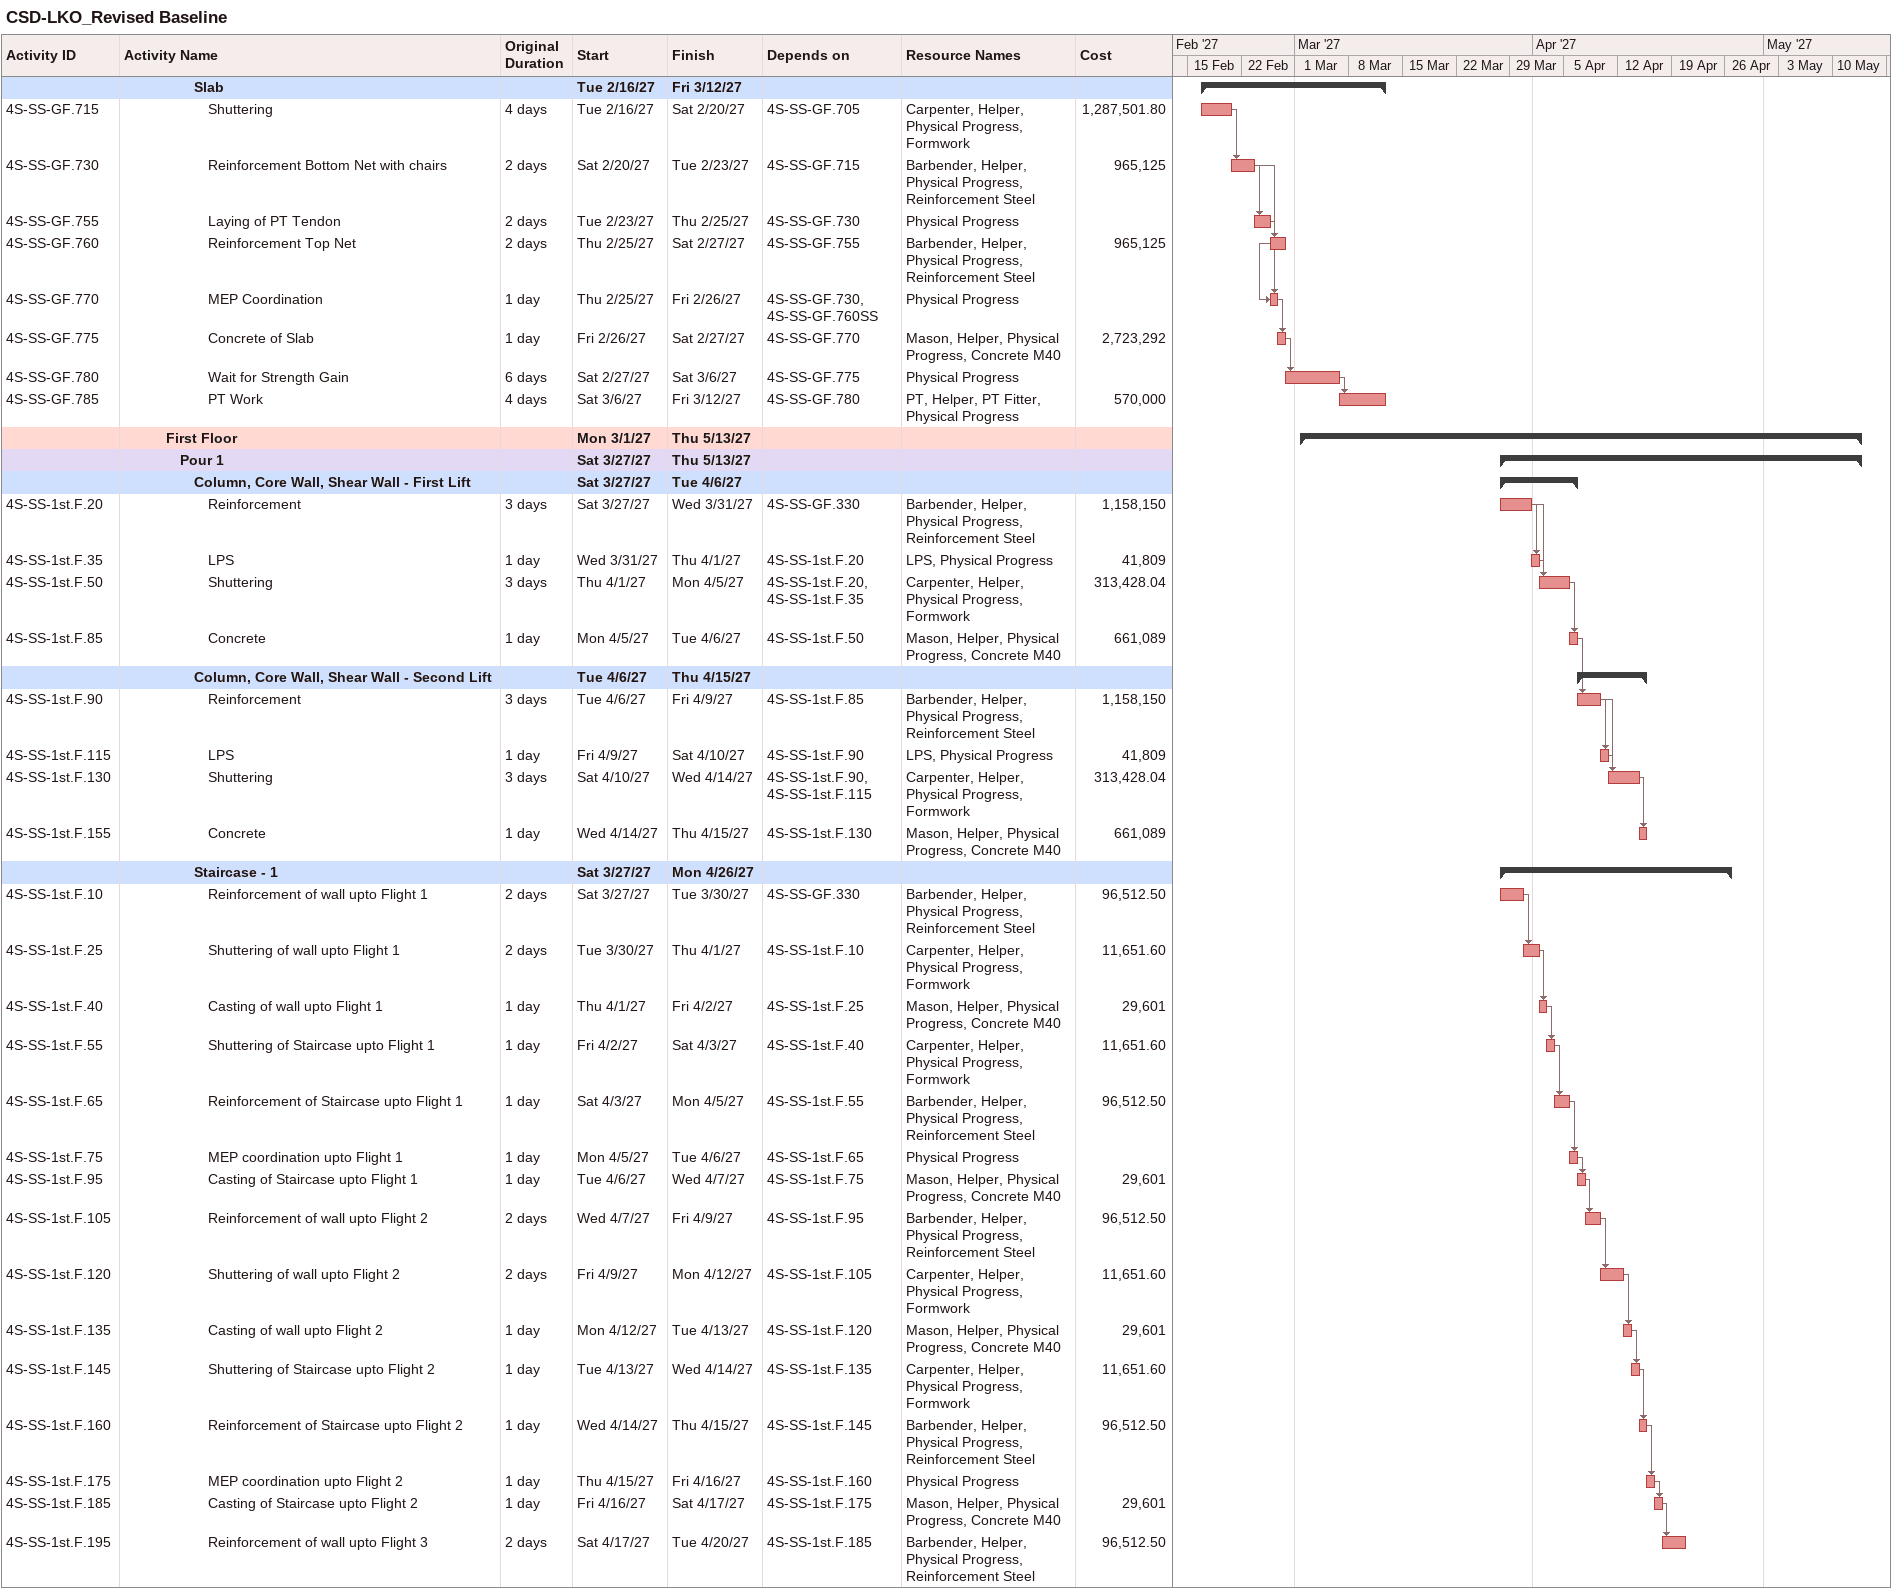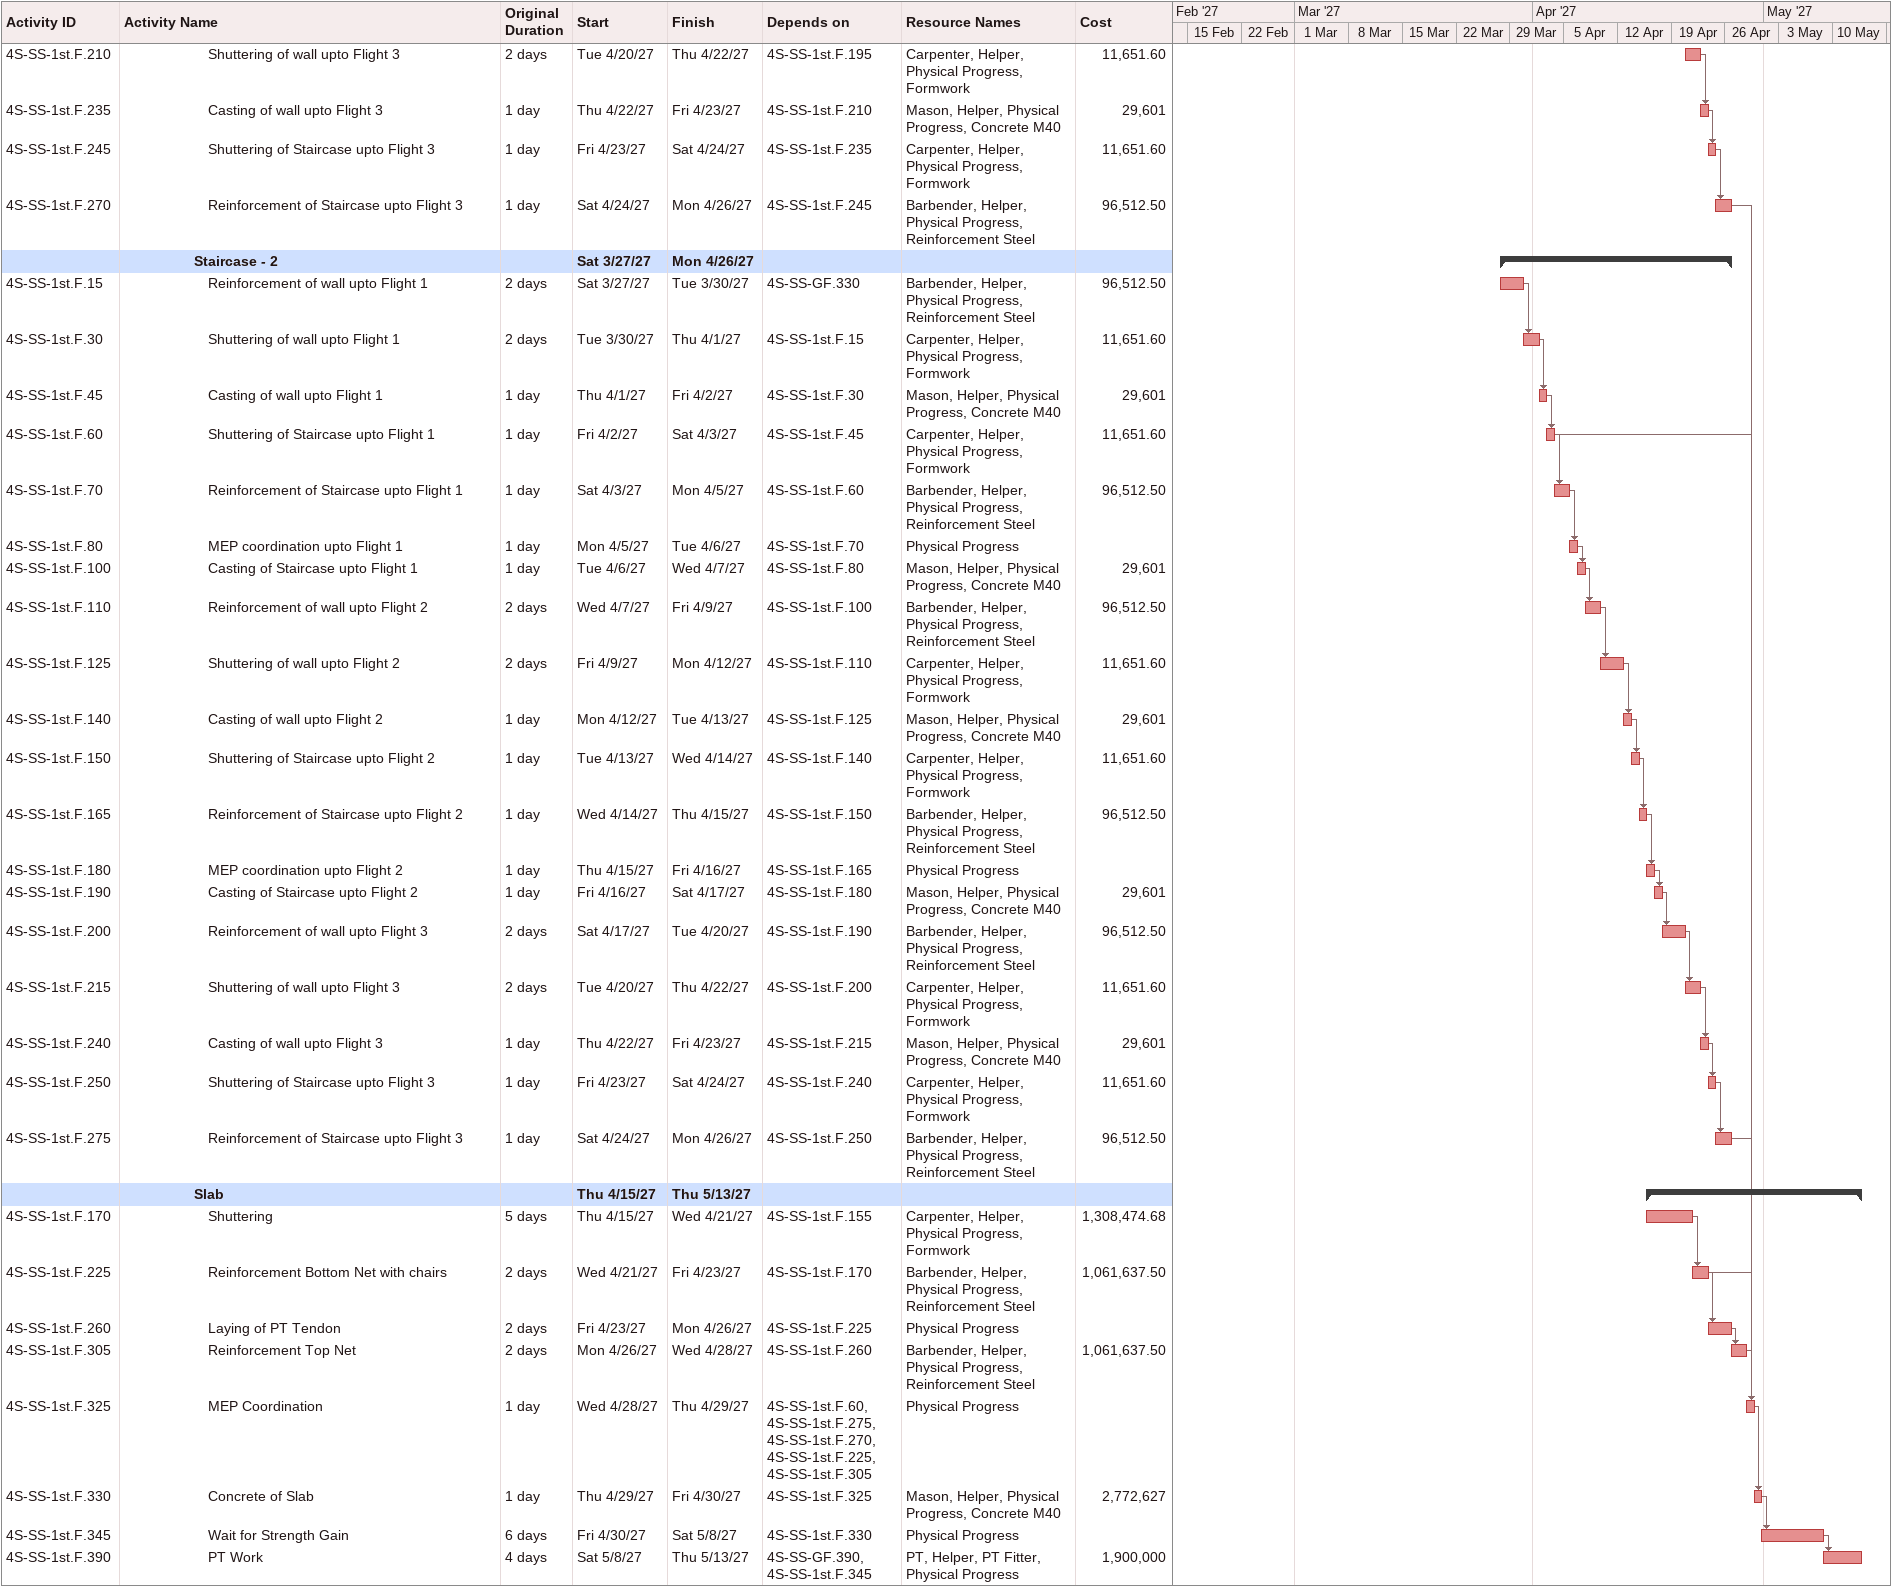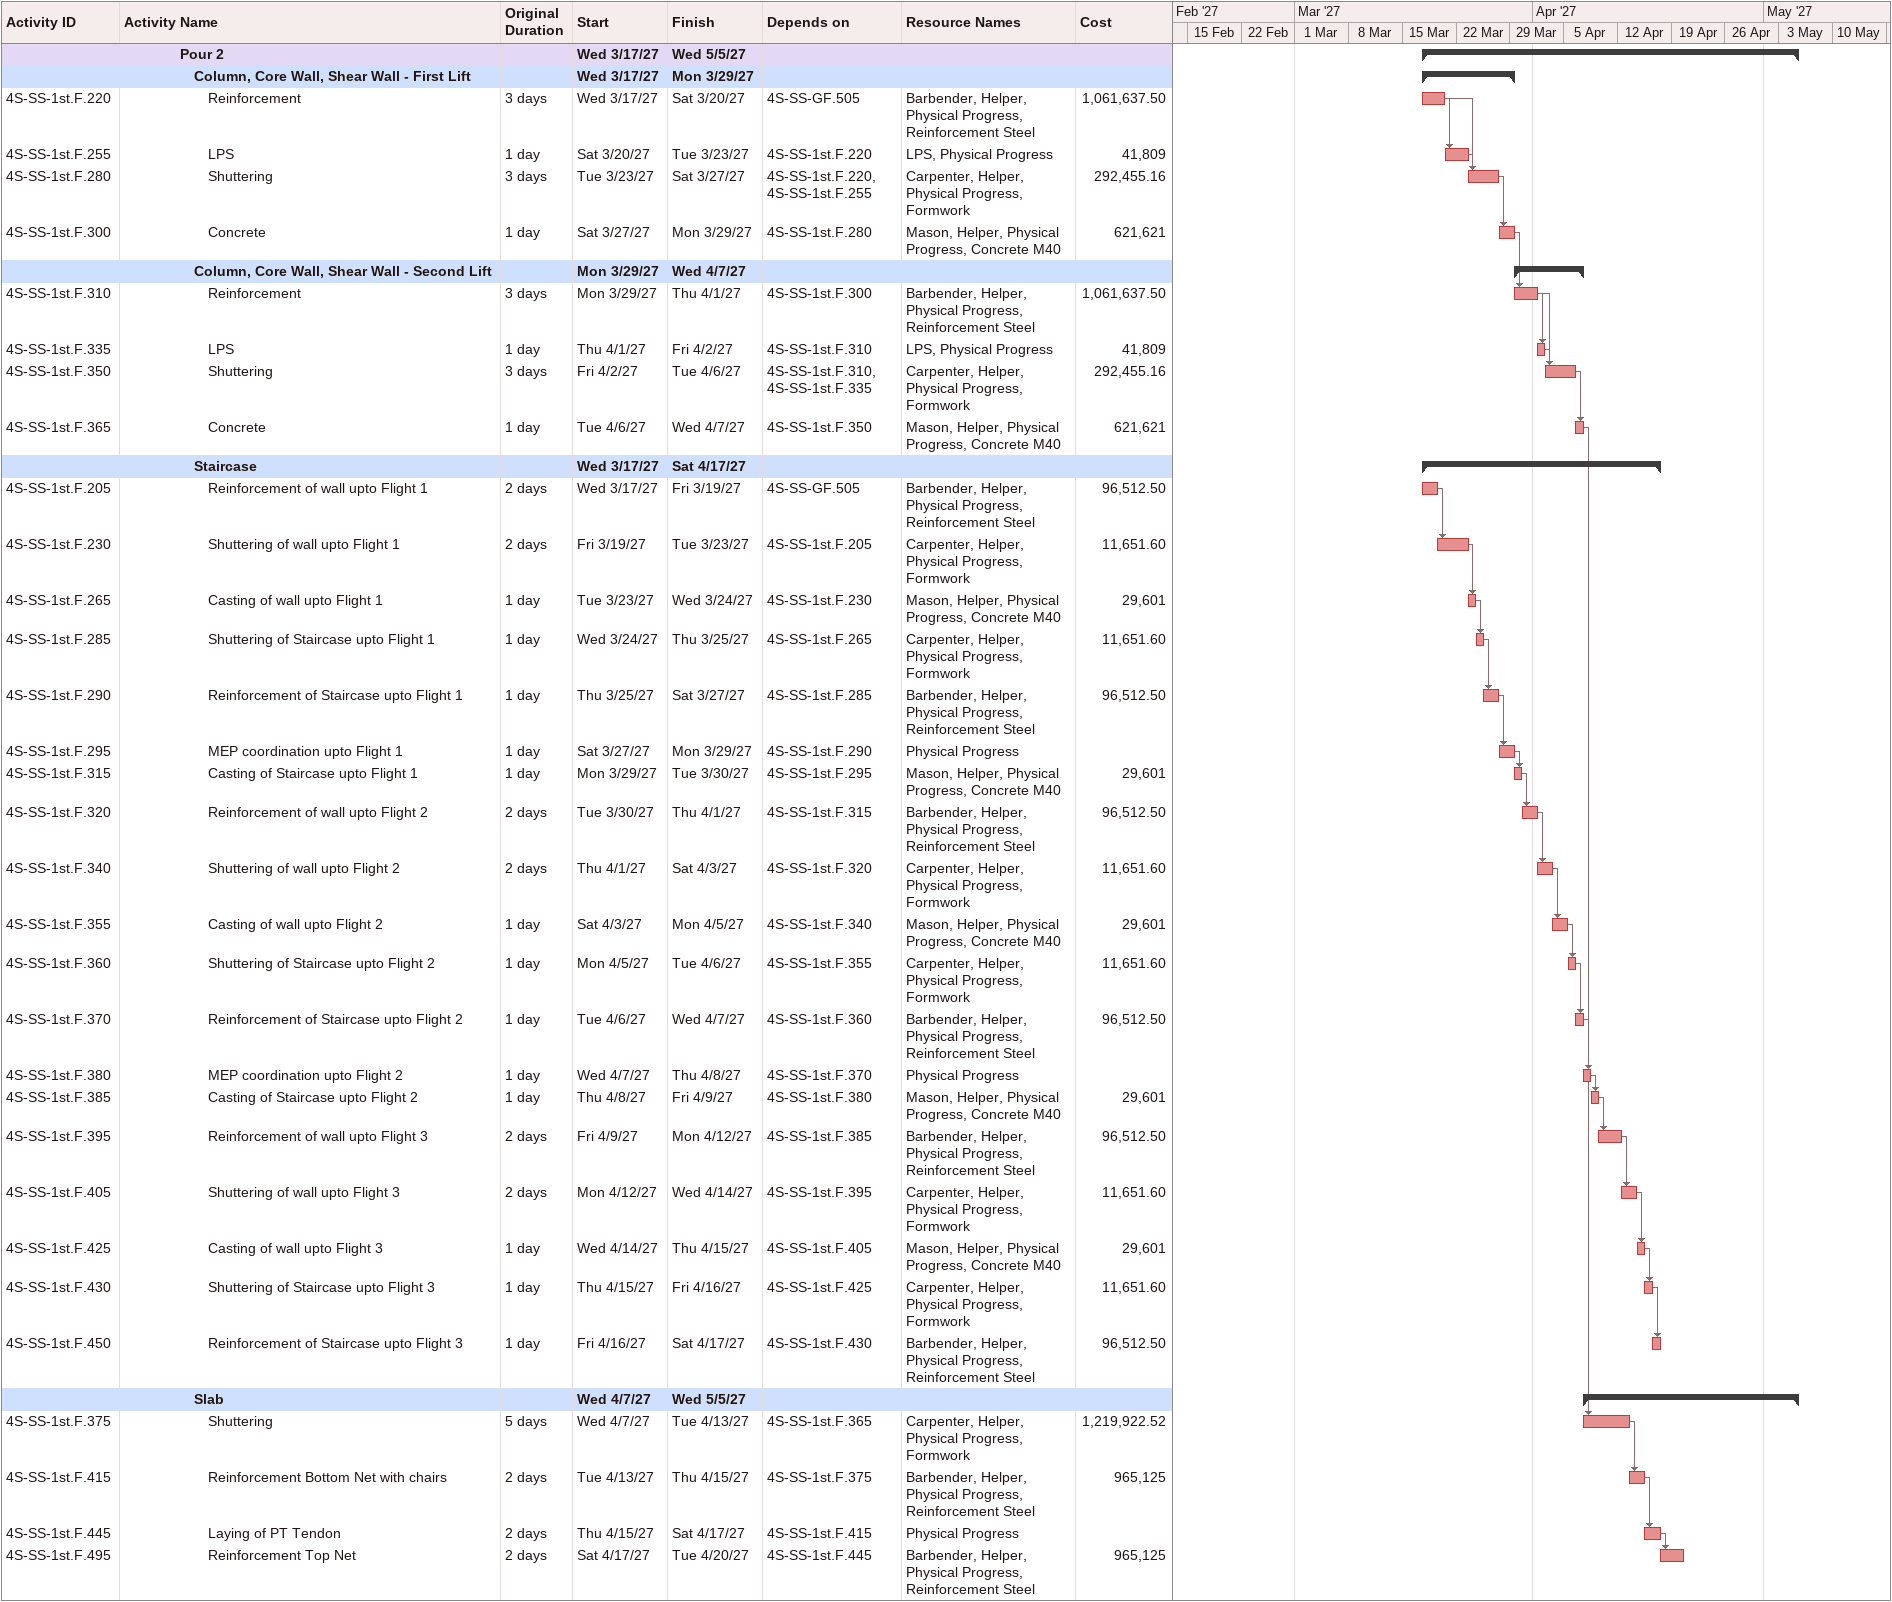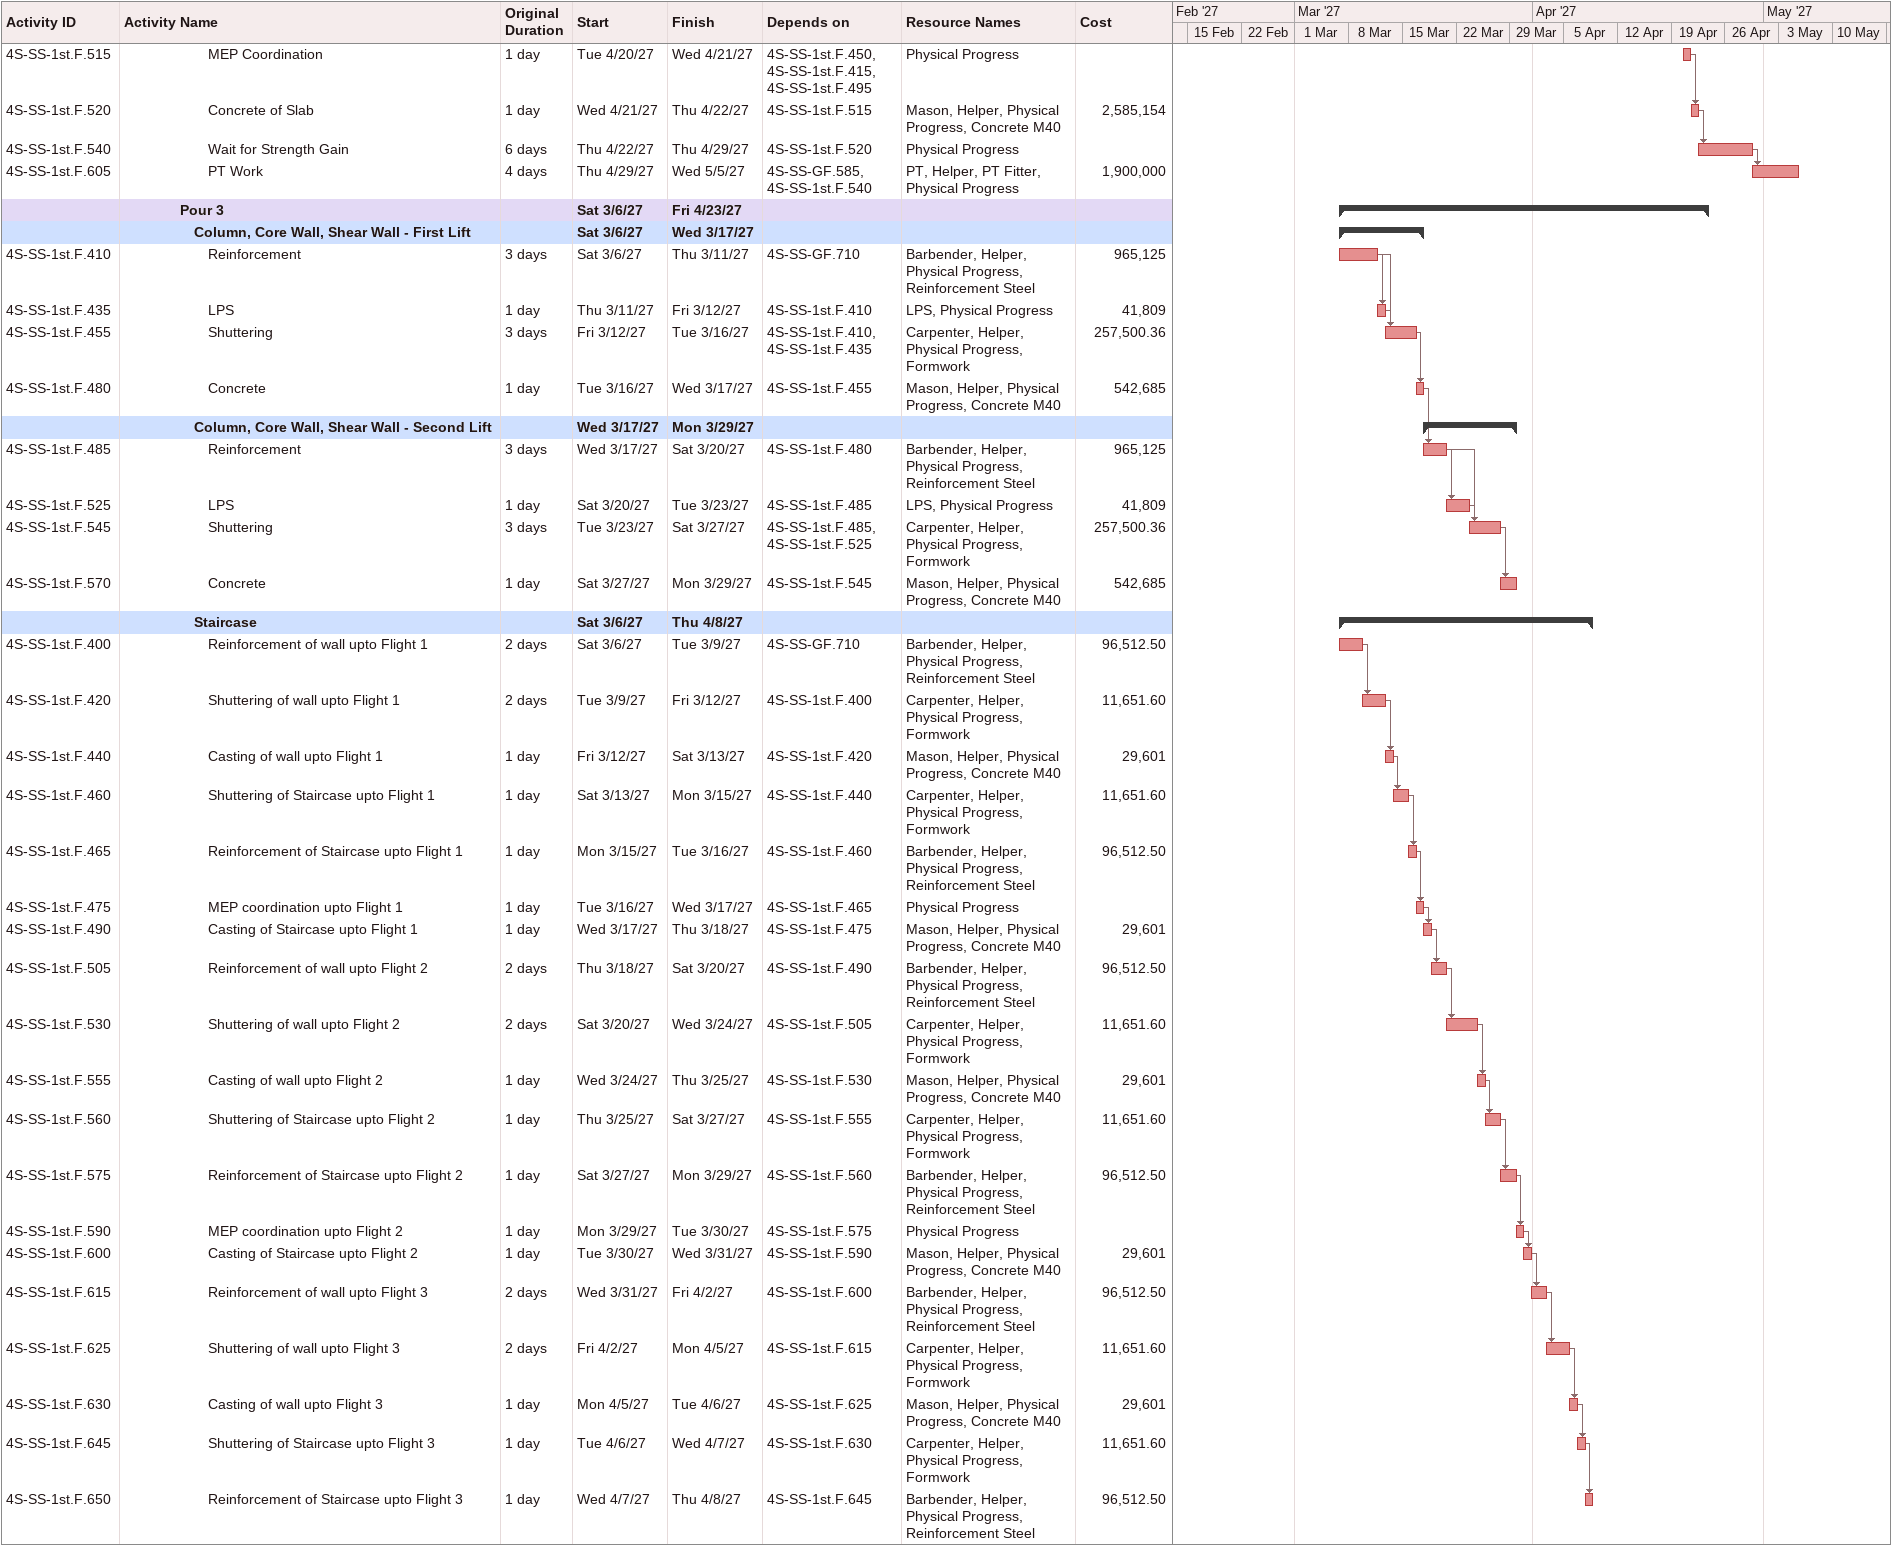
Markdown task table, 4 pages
CSD-LKO_Revised Baseline

| ID | Level | Task | Original duration | Start | Finish | Predecessors | Resources | Cost |
|---|---|---|---|---|---|---|---|---|
|  | 6 | **Slab** |  | 2027-02-16 | 2027-03-12 |  |  |  |
| 4S-SS-GF.715 | 7 | Shuttering | 4d | 2027-02-16 | 2027-02-20 | 4S-SS-GF.705 | Carpenter, Helper, Physical Progress, Formwork | 1287501.80 |
| 4S-SS-GF.730 | 7 | Reinforcement Bottom Net with chairs | 2d | 2027-02-20 | 2027-02-23 | 4S-SS-GF.715 | Barbender, Helper, Physical Progress, Reinforcement Steel | 965125 |
| 4S-SS-GF.755 | 7 | Laying of PT Tendon | 2d | 2027-02-23 | 2027-02-25 | 4S-SS-GF.730 | Physical Progress |  |
| 4S-SS-GF.760 | 7 | Reinforcement Top Net | 2d | 2027-02-25 | 2027-02-27 | 4S-SS-GF.755 | Barbender, Helper, Physical Progress, Reinforcement Steel | 965125 |
| 4S-SS-GF.770 | 7 | MEP Coordination | 1d | 2027-02-25 | 2027-02-26 | 4S-SS-GF.730, 4S-SS-GF.760SS | Physical Progress |  |
| 4S-SS-GF.775 | 7 | Concrete of Slab | 1d | 2027-02-26 | 2027-02-27 | 4S-SS-GF.770 | Mason, Helper, Physical Progress, Concrete M40 | 2723292 |
| 4S-SS-GF.780 | 7 | Wait for Strength Gain | 6d | 2027-02-27 | 2027-03-06 | 4S-SS-GF.775 | Physical Progress |  |
| 4S-SS-GF.785 | 7 | PT Work | 4d | 2027-03-06 | 2027-03-12 | 4S-SS-GF.780 | PT, Helper, PT Fitter, Physical Progress | 570000 |
|  | 4 | **First Floor** |  | 2027-03-01 | 2027-05-13 |  |  |  |
|  | 5 | **Pour 1** |  | 2027-03-27 | 2027-05-13 |  |  |  |
|  | 6 | **Column, Core Wall, Shear Wall - First Lift** |  | 2027-03-27 | 2027-04-06 |  |  |  |
| 4S-SS-1st.F.20 | 7 | Reinforcement | 3d | 2027-03-27 | 2027-03-31 | 4S-SS-GF.330 | Barbender, Helper, Physical Progress, Reinforcement Steel | 1158150 |
| 4S-SS-1st.F.35 | 7 | LPS | 1d | 2027-03-31 | 2027-04-01 | 4S-SS-1st.F.20 | LPS, Physical Progress | 41809 |
| 4S-SS-1st.F.50 | 7 | Shuttering | 3d | 2027-04-01 | 2027-04-05 | 4S-SS-1st.F.20, 4S-SS-1st.F.35 | Carpenter, Helper, Physical Progress, Formwork | 313428.04 |
| 4S-SS-1st.F.85 | 7 | Concrete | 1d | 2027-04-05 | 2027-04-06 | 4S-SS-1st.F.50 | Mason, Helper, Physical Progress, Concrete M40 | 661089 |
|  | 6 | **Column, Core Wall, Shear Wall - Second Lift** |  | 2027-04-06 | 2027-04-15 |  |  |  |
| 4S-SS-1st.F.90 | 7 | Reinforcement | 3d | 2027-04-06 | 2027-04-09 | 4S-SS-1st.F.85 | Barbender, Helper, Physical Progress, Reinforcement Steel | 1158150 |
| 4S-SS-1st.F.115 | 7 | LPS | 1d | 2027-04-09 | 2027-04-10 | 4S-SS-1st.F.90 | LPS, Physical Progress | 41809 |
| 4S-SS-1st.F.130 | 7 | Shuttering | 3d | 2027-04-10 | 2027-04-14 | 4S-SS-1st.F.90, 4S-SS-1st.F.115 | Carpenter, Helper, Physical Progress, Formwork | 313428.04 |
| 4S-SS-1st.F.155 | 7 | Concrete | 1d | 2027-04-14 | 2027-04-15 | 4S-SS-1st.F.130 | Mason, Helper, Physical Progress, Concrete M40 | 661089 |
|  | 6 | **Staircase - 1** |  | 2027-03-27 | 2027-04-26 |  |  |  |
| 4S-SS-1st.F.10 | 7 | Reinforcement of wall upto Flight 1 | 2d | 2027-03-27 | 2027-03-30 | 4S-SS-GF.330 | Barbender, Helper, Physical Progress, Reinforcement Steel | 96512.50 |
| 4S-SS-1st.F.25 | 7 | Shuttering of wall upto Flight 1 | 2d | 2027-03-30 | 2027-04-01 | 4S-SS-1st.F.10 | Carpenter, Helper, Physical Progress, Formwork | 11651.60 |
| 4S-SS-1st.F.40 | 7 | Casting of wall upto Flight 1 | 1d | 2027-04-01 | 2027-04-02 | 4S-SS-1st.F.25 | Mason, Helper, Physical Progress, Concrete M40 | 29601 |
| 4S-SS-1st.F.55 | 7 | Shuttering of Staircase upto Flight 1 | 1d | 2027-04-02 | 2027-04-03 | 4S-SS-1st.F.40 | Carpenter, Helper, Physical Progress, Formwork | 11651.60 |
| 4S-SS-1st.F.65 | 7 | Reinforcement of Staircase upto Flight 1 | 1d | 2027-04-03 | 2027-04-05 | 4S-SS-1st.F.55 | Barbender, Helper, Physical Progress, Reinforcement Steel | 96512.50 |
| 4S-SS-1st.F.75 | 7 | MEP coordination upto Flight 1 | 1d | 2027-04-05 | 2027-04-06 | 4S-SS-1st.F.65 | Physical Progress |  |
| 4S-SS-1st.F.95 | 7 | Casting of Staircase upto Flight 1 | 1d | 2027-04-06 | 2027-04-07 | 4S-SS-1st.F.75 | Mason, Helper, Physical Progress, Concrete M40 | 29601 |
| 4S-SS-1st.F.105 | 7 | Reinforcement of wall upto Flight 2 | 2d | 2027-04-07 | 2027-04-09 | 4S-SS-1st.F.95 | Barbender, Helper, Physical Progress, Reinforcement Steel | 96512.50 |
| 4S-SS-1st.F.120 | 7 | Shuttering of wall upto Flight 2 | 2d | 2027-04-09 | 2027-04-12 | 4S-SS-1st.F.105 | Carpenter, Helper, Physical Progress, Formwork | 11651.60 |
| 4S-SS-1st.F.135 | 7 | Casting of wall upto Flight 2 | 1d | 2027-04-12 | 2027-04-13 | 4S-SS-1st.F.120 | Mason, Helper, Physical Progress, Concrete M40 | 29601 |
| 4S-SS-1st.F.145 | 7 | Shuttering of Staircase upto Flight 2 | 1d | 2027-04-13 | 2027-04-14 | 4S-SS-1st.F.135 | Carpenter, Helper, Physical Progress, Formwork | 11651.60 |
| 4S-SS-1st.F.160 | 7 | Reinforcement of Staircase upto Flight 2 | 1d | 2027-04-14 | 2027-04-15 | 4S-SS-1st.F.145 | Barbender, Helper, Physical Progress, Reinforcement Steel | 96512.50 |
| 4S-SS-1st.F.175 | 7 | MEP coordination upto Flight 2 | 1d | 2027-04-15 | 2027-04-16 | 4S-SS-1st.F.160 | Physical Progress |  |
| 4S-SS-1st.F.185 | 7 | Casting of Staircase upto Flight 2 | 1d | 2027-04-16 | 2027-04-17 | 4S-SS-1st.F.175 | Mason, Helper, Physical Progress, Concrete M40 | 29601 |
| 4S-SS-1st.F.195 | 7 | Reinforcement of wall upto Flight 3 | 2d | 2027-04-17 | 2027-04-20 | 4S-SS-1st.F.185 | Barbender, Helper, Physical Progress, Reinforcement Steel | 96512.50 |
| 4S-SS-1st.F.210 | 7 | Shuttering of wall upto Flight 3 | 2d | 2027-04-20 | 2027-04-22 | 4S-SS-1st.F.195 | Carpenter, Helper, Physical Progress, Formwork | 11651.60 |
| 4S-SS-1st.F.235 | 7 | Casting of wall upto Flight 3 | 1d | 2027-04-22 | 2027-04-23 | 4S-SS-1st.F.210 | Mason, Helper, Physical Progress, Concrete M40 | 29601 |
| 4S-SS-1st.F.245 | 7 | Shuttering of Staircase upto Flight 3 | 1d | 2027-04-23 | 2027-04-24 | 4S-SS-1st.F.235 | Carpenter, Helper, Physical Progress, Formwork | 11651.60 |
| 4S-SS-1st.F.270 | 7 | Reinforcement of Staircase upto Flight 3 | 1d | 2027-04-24 | 2027-04-26 | 4S-SS-1st.F.245 | Barbender, Helper, Physical Progress, Reinforcement Steel | 96512.50 |
|  | 6 | **Staircase - 2** |  | 2027-03-27 | 2027-04-26 |  |  |  |
| 4S-SS-1st.F.15 | 7 | Reinforcement of wall upto Flight 1 | 2d | 2027-03-27 | 2027-03-30 | 4S-SS-GF.330 | Barbender, Helper, Physical Progress, Reinforcement Steel | 96512.50 |
| 4S-SS-1st.F.30 | 7 | Shuttering of wall upto Flight 1 | 2d | 2027-03-30 | 2027-04-01 | 4S-SS-1st.F.15 | Carpenter, Helper, Physical Progress, Formwork | 11651.60 |
| 4S-SS-1st.F.45 | 7 | Casting of wall upto Flight 1 | 1d | 2027-04-01 | 2027-04-02 | 4S-SS-1st.F.30 | Mason, Helper, Physical Progress, Concrete M40 | 29601 |
| 4S-SS-1st.F.60 | 7 | Shuttering of Staircase upto Flight 1 | 1d | 2027-04-02 | 2027-04-03 | 4S-SS-1st.F.45 | Carpenter, Helper, Physical Progress, Formwork | 11651.60 |
| 4S-SS-1st.F.70 | 7 | Reinforcement of Staircase upto Flight 1 | 1d | 2027-04-03 | 2027-04-05 | 4S-SS-1st.F.60 | Barbender, Helper, Physical Progress, Reinforcement Steel | 96512.50 |
| 4S-SS-1st.F.80 | 7 | MEP coordination upto Flight 1 | 1d | 2027-04-05 | 2027-04-06 | 4S-SS-1st.F.70 | Physical Progress |  |
| 4S-SS-1st.F.100 | 7 | Casting of Staircase upto Flight 1 | 1d | 2027-04-06 | 2027-04-07 | 4S-SS-1st.F.80 | Mason, Helper, Physical Progress, Concrete M40 | 29601 |
| 4S-SS-1st.F.110 | 7 | Reinforcement of wall upto Flight 2 | 2d | 2027-04-07 | 2027-04-09 | 4S-SS-1st.F.100 | Barbender, Helper, Physical Progress, Reinforcement Steel | 96512.50 |
| 4S-SS-1st.F.125 | 7 | Shuttering of wall upto Flight 2 | 2d | 2027-04-09 | 2027-04-12 | 4S-SS-1st.F.110 | Carpenter, Helper, Physical Progress, Formwork | 11651.60 |
| 4S-SS-1st.F.140 | 7 | Casting of wall upto Flight 2 | 1d | 2027-04-12 | 2027-04-13 | 4S-SS-1st.F.125 | Mason, Helper, Physical Progress, Concrete M40 | 29601 |
| 4S-SS-1st.F.150 | 7 | Shuttering of Staircase upto Flight 2 | 1d | 2027-04-13 | 2027-04-14 | 4S-SS-1st.F.140 | Carpenter, Helper, Physical Progress, Formwork | 11651.60 |
| 4S-SS-1st.F.165 | 7 | Reinforcement of Staircase upto Flight 2 | 1d | 2027-04-14 | 2027-04-15 | 4S-SS-1st.F.150 | Barbender, Helper, Physical Progress, Reinforcement Steel | 96512.50 |
| 4S-SS-1st.F.180 | 7 | MEP coordination upto Flight 2 | 1d | 2027-04-15 | 2027-04-16 | 4S-SS-1st.F.165 | Physical Progress |  |
| 4S-SS-1st.F.190 | 7 | Casting of Staircase upto Flight 2 | 1d | 2027-04-16 | 2027-04-17 | 4S-SS-1st.F.180 | Mason, Helper, Physical Progress, Concrete M40 | 29601 |
| 4S-SS-1st.F.200 | 7 | Reinforcement of wall upto Flight 3 | 2d | 2027-04-17 | 2027-04-20 | 4S-SS-1st.F.190 | Barbender, Helper, Physical Progress, Reinforcement Steel | 96512.50 |
| 4S-SS-1st.F.215 | 7 | Shuttering of wall upto Flight 3 | 2d | 2027-04-20 | 2027-04-22 | 4S-SS-1st.F.200 | Carpenter, Helper, Physical Progress, Formwork | 11651.60 |
| 4S-SS-1st.F.240 | 7 | Casting of wall upto Flight 3 | 1d | 2027-04-22 | 2027-04-23 | 4S-SS-1st.F.215 | Mason, Helper, Physical Progress, Concrete M40 | 29601 |
| 4S-SS-1st.F.250 | 7 | Shuttering of Staircase upto Flight 3 | 1d | 2027-04-23 | 2027-04-24 | 4S-SS-1st.F.240 | Carpenter, Helper, Physical Progress, Formwork | 11651.60 |
| 4S-SS-1st.F.275 | 7 | Reinforcement of Staircase upto Flight 3 | 1d | 2027-04-24 | 2027-04-26 | 4S-SS-1st.F.250 | Barbender, Helper, Physical Progress, Reinforcement Steel | 96512.50 |
|  | 6 | **Slab** |  | 2027-04-15 | 2027-05-13 |  |  |  |
| 4S-SS-1st.F.170 | 7 | Shuttering | 5d | 2027-04-15 | 2027-04-21 | 4S-SS-1st.F.155 | Carpenter, Helper, Physical Progress, Formwork | 1308474.68 |
| 4S-SS-1st.F.225 | 7 | Reinforcement Bottom Net with chairs | 2d | 2027-04-21 | 2027-04-23 | 4S-SS-1st.F.170 | Barbender, Helper, Physical Progress, Reinforcement Steel | 1061637.50 |
| 4S-SS-1st.F.260 | 7 | Laying of PT Tendon | 2d | 2027-04-23 | 2027-04-26 | 4S-SS-1st.F.225 | Physical Progress |  |
| 4S-SS-1st.F.305 | 7 | Reinforcement Top Net | 2d | 2027-04-26 | 2027-04-28 | 4S-SS-1st.F.260 | Barbender, Helper, Physical Progress, Reinforcement Steel | 1061637.50 |
| 4S-SS-1st.F.325 | 7 | MEP Coordination | 1d | 2027-04-28 | 2027-04-29 | 4S-SS-1st.F.60, 4S-SS-1st.F.275, 4S-SS-1st.F.270, 4S-SS-1st.F.225, 4S-SS-1st.F.305 | Physical Progress |  |
| 4S-SS-1st.F.330 | 7 | Concrete of Slab | 1d | 2027-04-29 | 2027-04-30 | 4S-SS-1st.F.325 | Mason, Helper, Physical Progress, Concrete M40 | 2772627 |
| 4S-SS-1st.F.345 | 7 | Wait for Strength Gain | 6d | 2027-04-30 | 2027-05-08 | 4S-SS-1st.F.330 | Physical Progress |  |
| 4S-SS-1st.F.390 | 7 | PT Work | 4d | 2027-05-08 | 2027-05-13 | 4S-SS-GF.390, 4S-SS-1st.F.345 | PT, Helper, PT Fitter, Physical Progress | 1900000 |
|  | 5 | **Pour 2** |  | 2027-03-17 | 2027-05-05 |  |  |  |
|  | 6 | **Column, Core Wall, Shear Wall - First Lift** |  | 2027-03-17 | 2027-03-29 |  |  |  |
| 4S-SS-1st.F.220 | 7 | Reinforcement | 3d | 2027-03-17 | 2027-03-20 | 4S-SS-GF.505 | Barbender, Helper, Physical Progress, Reinforcement Steel | 1061637.50 |
| 4S-SS-1st.F.255 | 7 | LPS | 1d | 2027-03-20 | 2027-03-23 | 4S-SS-1st.F.220 | LPS, Physical Progress | 41809 |
| 4S-SS-1st.F.280 | 7 | Shuttering | 3d | 2027-03-23 | 2027-03-27 | 4S-SS-1st.F.220, 4S-SS-1st.F.255 | Carpenter, Helper, Physical Progress, Formwork | 292455.16 |
| 4S-SS-1st.F.300 | 7 | Concrete | 1d | 2027-03-27 | 2027-03-29 | 4S-SS-1st.F.280 | Mason, Helper, Physical Progress, Concrete M40 | 621621 |
|  | 6 | **Column, Core Wall, Shear Wall - Second Lift** |  | 2027-03-29 | 2027-04-07 |  |  |  |
| 4S-SS-1st.F.310 | 7 | Reinforcement | 3d | 2027-03-29 | 2027-04-01 | 4S-SS-1st.F.300 | Barbender, Helper, Physical Progress, Reinforcement Steel | 1061637.50 |
| 4S-SS-1st.F.335 | 7 | LPS | 1d | 2027-04-01 | 2027-04-02 | 4S-SS-1st.F.310 | LPS, Physical Progress | 41809 |
| 4S-SS-1st.F.350 | 7 | Shuttering | 3d | 2027-04-02 | 2027-04-06 | 4S-SS-1st.F.310, 4S-SS-1st.F.335 | Carpenter, Helper, Physical Progress, Formwork | 292455.16 |
| 4S-SS-1st.F.365 | 7 | Concrete | 1d | 2027-04-06 | 2027-04-07 | 4S-SS-1st.F.350 | Mason, Helper, Physical Progress, Concrete M40 | 621621 |
|  | 6 | **Staircase** |  | 2027-03-17 | 2027-04-17 |  |  |  |
| 4S-SS-1st.F.205 | 7 | Reinforcement of wall upto Flight 1 | 2d | 2027-03-17 | 2027-03-19 | 4S-SS-GF.505 | Barbender, Helper, Physical Progress, Reinforcement Steel | 96512.50 |
| 4S-SS-1st.F.230 | 7 | Shuttering of wall upto Flight 1 | 2d | 2027-03-19 | 2027-03-23 | 4S-SS-1st.F.205 | Carpenter, Helper, Physical Progress, Formwork | 11651.60 |
| 4S-SS-1st.F.265 | 7 | Casting of wall upto Flight 1 | 1d | 2027-03-23 | 2027-03-24 | 4S-SS-1st.F.230 | Mason, Helper, Physical Progress, Concrete M40 | 29601 |
| 4S-SS-1st.F.285 | 7 | Shuttering of Staircase upto Flight 1 | 1d | 2027-03-24 | 2027-03-25 | 4S-SS-1st.F.265 | Carpenter, Helper, Physical Progress, Formwork | 11651.60 |
| 4S-SS-1st.F.290 | 7 | Reinforcement of Staircase upto Flight 1 | 1d | 2027-03-25 | 2027-03-27 | 4S-SS-1st.F.285 | Barbender, Helper, Physical Progress, Reinforcement Steel | 96512.50 |
| 4S-SS-1st.F.295 | 7 | MEP coordination upto Flight 1 | 1d | 2027-03-27 | 2027-03-29 | 4S-SS-1st.F.290 | Physical Progress |  |
| 4S-SS-1st.F.315 | 7 | Casting of Staircase upto Flight 1 | 1d | 2027-03-29 | 2027-03-30 | 4S-SS-1st.F.295 | Mason, Helper, Physical Progress, Concrete M40 | 29601 |
| 4S-SS-1st.F.320 | 7 | Reinforcement of wall upto Flight 2 | 2d | 2027-03-30 | 2027-04-01 | 4S-SS-1st.F.315 | Barbender, Helper, Physical Progress, Reinforcement Steel | 96512.50 |
| 4S-SS-1st.F.340 | 7 | Shuttering of wall upto Flight 2 | 2d | 2027-04-01 | 2027-04-03 | 4S-SS-1st.F.320 | Carpenter, Helper, Physical Progress, Formwork | 11651.60 |
| 4S-SS-1st.F.355 | 7 | Casting of wall upto Flight 2 | 1d | 2027-04-03 | 2027-04-05 | 4S-SS-1st.F.340 | Mason, Helper, Physical Progress, Concrete M40 | 29601 |
| 4S-SS-1st.F.360 | 7 | Shuttering of Staircase upto Flight 2 | 1d | 2027-04-05 | 2027-04-06 | 4S-SS-1st.F.355 | Carpenter, Helper, Physical Progress, Formwork | 11651.60 |
| 4S-SS-1st.F.370 | 7 | Reinforcement of Staircase upto Flight 2 | 1d | 2027-04-06 | 2027-04-07 | 4S-SS-1st.F.360 | Barbender, Helper, Physical Progress, Reinforcement Steel | 96512.50 |
| 4S-SS-1st.F.380 | 7 | MEP coordination upto Flight 2 | 1d | 2027-04-07 | 2027-04-08 | 4S-SS-1st.F.370 | Physical Progress |  |
| 4S-SS-1st.F.385 | 7 | Casting of Staircase upto Flight 2 | 1d | 2027-04-08 | 2027-04-09 | 4S-SS-1st.F.380 | Mason, Helper, Physical Progress, Concrete M40 | 29601 |
| 4S-SS-1st.F.395 | 7 | Reinforcement of wall upto Flight 3 | 2d | 2027-04-09 | 2027-04-12 | 4S-SS-1st.F.385 | Barbender, Helper, Physical Progress, Reinforcement Steel | 96512.50 |
| 4S-SS-1st.F.405 | 7 | Shuttering of wall upto Flight 3 | 2d | 2027-04-12 | 2027-04-14 | 4S-SS-1st.F.395 | Carpenter, Helper, Physical Progress, Formwork | 11651.60 |
| 4S-SS-1st.F.425 | 7 | Casting of wall upto Flight 3 | 1d | 2027-04-14 | 2027-04-15 | 4S-SS-1st.F.405 | Mason, Helper, Physical Progress, Concrete M40 | 29601 |
| 4S-SS-1st.F.430 | 7 | Shuttering of Staircase upto Flight 3 | 1d | 2027-04-15 | 2027-04-16 | 4S-SS-1st.F.425 | Carpenter, Helper, Physical Progress, Formwork | 11651.60 |
| 4S-SS-1st.F.450 | 7 | Reinforcement of Staircase upto Flight 3 | 1d | 2027-04-16 | 2027-04-17 | 4S-SS-1st.F.430 | Barbender, Helper, Physical Progress, Reinforcement Steel | 96512.50 |
|  | 6 | **Slab** |  | 2027-04-07 | 2027-05-05 |  |  |  |
| 4S-SS-1st.F.375 | 7 | Shuttering | 5d | 2027-04-07 | 2027-04-13 | 4S-SS-1st.F.365 | Carpenter, Helper, Physical Progress, Formwork | 1219922.52 |
| 4S-SS-1st.F.415 | 7 | Reinforcement Bottom Net with chairs | 2d | 2027-04-13 | 2027-04-15 | 4S-SS-1st.F.375 | Barbender, Helper, Physical Progress, Reinforcement Steel | 965125 |
| 4S-SS-1st.F.445 | 7 | Laying of PT Tendon | 2d | 2027-04-15 | 2027-04-17 | 4S-SS-1st.F.415 | Physical Progress |  |
| 4S-SS-1st.F.495 | 7 | Reinforcement Top Net | 2d | 2027-04-17 | 2027-04-20 | 4S-SS-1st.F.445 | Barbender, Helper, Physical Progress, Reinforcement Steel | 965125 |
| 4S-SS-1st.F.515 | 7 | MEP Coordination | 1d | 2027-04-20 | 2027-04-21 | 4S-SS-1st.F.450, 4S-SS-1st.F.415, 4S-SS-1st.F.495 | Physical Progress |  |
| 4S-SS-1st.F.520 | 7 | Concrete of Slab | 1d | 2027-04-21 | 2027-04-22 | 4S-SS-1st.F.515 | Mason, Helper, Physical Progress, Concrete M40 | 2585154 |
| 4S-SS-1st.F.540 | 7 | Wait for Strength Gain | 6d | 2027-04-22 | 2027-04-29 | 4S-SS-1st.F.520 | Physical Progress |  |
| 4S-SS-1st.F.605 | 7 | PT Work | 4d | 2027-04-29 | 2027-05-05 | 4S-SS-GF.585, 4S-SS-1st.F.540 | PT, Helper, PT Fitter, Physical Progress | 1900000 |
|  | 5 | **Pour 3** |  | 2027-03-06 | 2027-04-23 |  |  |  |
|  | 6 | **Column, Core Wall, Shear Wall - First Lift** |  | 2027-03-06 | 2027-03-17 |  |  |  |
| 4S-SS-1st.F.410 | 7 | Reinforcement | 3d | 2027-03-06 | 2027-03-11 | 4S-SS-GF.710 | Barbender, Helper, Physical Progress, Reinforcement Steel | 965125 |
| 4S-SS-1st.F.435 | 7 | LPS | 1d | 2027-03-11 | 2027-03-12 | 4S-SS-1st.F.410 | LPS, Physical Progress | 41809 |
| 4S-SS-1st.F.455 | 7 | Shuttering | 3d | 2027-03-12 | 2027-03-16 | 4S-SS-1st.F.410, 4S-SS-1st.F.435 | Carpenter, Helper, Physical Progress, Formwork | 257500.36 |
| 4S-SS-1st.F.480 | 7 | Concrete | 1d | 2027-03-16 | 2027-03-17 | 4S-SS-1st.F.455 | Mason, Helper, Physical Progress, Concrete M40 | 542685 |
|  | 6 | **Column, Core Wall, Shear Wall - Second Lift** |  | 2027-03-17 | 2027-03-29 |  |  |  |
| 4S-SS-1st.F.485 | 7 | Reinforcement | 3d | 2027-03-17 | 2027-03-20 | 4S-SS-1st.F.480 | Barbender, Helper, Physical Progress, Reinforcement Steel | 965125 |
| 4S-SS-1st.F.525 | 7 | LPS | 1d | 2027-03-20 | 2027-03-23 | 4S-SS-1st.F.485 | LPS, Physical Progress | 41809 |
| 4S-SS-1st.F.545 | 7 | Shuttering | 3d | 2027-03-23 | 2027-03-27 | 4S-SS-1st.F.485, 4S-SS-1st.F.525 | Carpenter, Helper, Physical Progress, Formwork | 257500.36 |
| 4S-SS-1st.F.570 | 7 | Concrete | 1d | 2027-03-27 | 2027-03-29 | 4S-SS-1st.F.545 | Mason, Helper, Physical Progress, Concrete M40 | 542685 |
|  | 6 | **Staircase** |  | 2027-03-06 | 2027-04-08 |  |  |  |
| 4S-SS-1st.F.400 | 7 | Reinforcement of wall upto Flight 1 | 2d | 2027-03-06 | 2027-03-09 | 4S-SS-GF.710 | Barbender, Helper, Physical Progress, Reinforcement Steel | 96512.50 |
| 4S-SS-1st.F.420 | 7 | Shuttering of wall upto Flight 1 | 2d | 2027-03-09 | 2027-03-12 | 4S-SS-1st.F.400 | Carpenter, Helper, Physical Progress, Formwork | 11651.60 |
| 4S-SS-1st.F.440 | 7 | Casting of wall upto Flight 1 | 1d | 2027-03-12 | 2027-03-13 | 4S-SS-1st.F.420 | Mason, Helper, Physical Progress, Concrete M40 | 29601 |
| 4S-SS-1st.F.460 | 7 | Shuttering of Staircase upto Flight 1 | 1d | 2027-03-13 | 2027-03-15 | 4S-SS-1st.F.440 | Carpenter, Helper, Physical Progress, Formwork | 11651.60 |
| 4S-SS-1st.F.465 | 7 | Reinforcement of Staircase upto Flight 1 | 1d | 2027-03-15 | 2027-03-16 | 4S-SS-1st.F.460 | Barbender, Helper, Physical Progress, Reinforcement Steel | 96512.50 |
| 4S-SS-1st.F.475 | 7 | MEP coordination upto Flight 1 | 1d | 2027-03-16 | 2027-03-17 | 4S-SS-1st.F.465 | Physical Progress |  |
| 4S-SS-1st.F.490 | 7 | Casting of Staircase upto Flight 1 | 1d | 2027-03-17 | 2027-03-18 | 4S-SS-1st.F.475 | Mason, Helper, Physical Progress, Concrete M40 | 29601 |
| 4S-SS-1st.F.505 | 7 | Reinforcement of wall upto Flight 2 | 2d | 2027-03-18 | 2027-03-20 | 4S-SS-1st.F.490 | Barbender, Helper, Physical Progress, Reinforcement Steel | 96512.50 |
| 4S-SS-1st.F.530 | 7 | Shuttering of wall upto Flight 2 | 2d | 2027-03-20 | 2027-03-24 | 4S-SS-1st.F.505 | Carpenter, Helper, Physical Progress, Formwork | 11651.60 |
| 4S-SS-1st.F.555 | 7 | Casting of wall upto Flight 2 | 1d | 2027-03-24 | 2027-03-25 | 4S-SS-1st.F.530 | Mason, Helper, Physical Progress, Concrete M40 | 29601 |
| 4S-SS-1st.F.560 | 7 | Shuttering of Staircase upto Flight 2 | 1d | 2027-03-25 | 2027-03-27 | 4S-SS-1st.F.555 | Carpenter, Helper, Physical Progress, Formwork | 11651.60 |
| 4S-SS-1st.F.575 | 7 | Reinforcement of Staircase upto Flight 2 | 1d | 2027-03-27 | 2027-03-29 | 4S-SS-1st.F.560 | Barbender, Helper, Physical Progress, Reinforcement Steel | 96512.50 |
| 4S-SS-1st.F.590 | 7 | MEP coordination upto Flight 2 | 1d | 2027-03-29 | 2027-03-30 | 4S-SS-1st.F.575 | Physical Progress |  |
| 4S-SS-1st.F.600 | 7 | Casting of Staircase upto Flight 2 | 1d | 2027-03-30 | 2027-03-31 | 4S-SS-1st.F.590 | Mason, Helper, Physical Progress, Concrete M40 | 29601 |
| 4S-SS-1st.F.615 | 7 | Reinforcement of wall upto Flight 3 | 2d | 2027-03-31 | 2027-04-02 | 4S-SS-1st.F.600 | Barbender, Helper, Physical Progress, Reinforcement Steel | 96512.50 |
| 4S-SS-1st.F.625 | 7 | Shuttering of wall upto Flight 3 | 2d | 2027-04-02 | 2027-04-05 | 4S-SS-1st.F.615 | Carpenter, Helper, Physical Progress, Formwork | 11651.60 |
| 4S-SS-1st.F.630 | 7 | Casting of wall upto Flight 3 | 1d | 2027-04-05 | 2027-04-06 | 4S-SS-1st.F.625 | Mason, Helper, Physical Progress, Concrete M40 | 29601 |
| 4S-SS-1st.F.645 | 7 | Shuttering of Staircase upto Flight 3 | 1d | 2027-04-06 | 2027-04-07 | 4S-SS-1st.F.630 | Carpenter, Helper, Physical Progress, Formwork | 11651.60 |
| 4S-SS-1st.F.650 | 7 | Reinforcement of Staircase upto Flight 3 | 1d | 2027-04-07 | 2027-04-08 | 4S-SS-1st.F.645 | Barbender, Helper, Physical Progress, Reinforcement Steel | 96512.50 |
